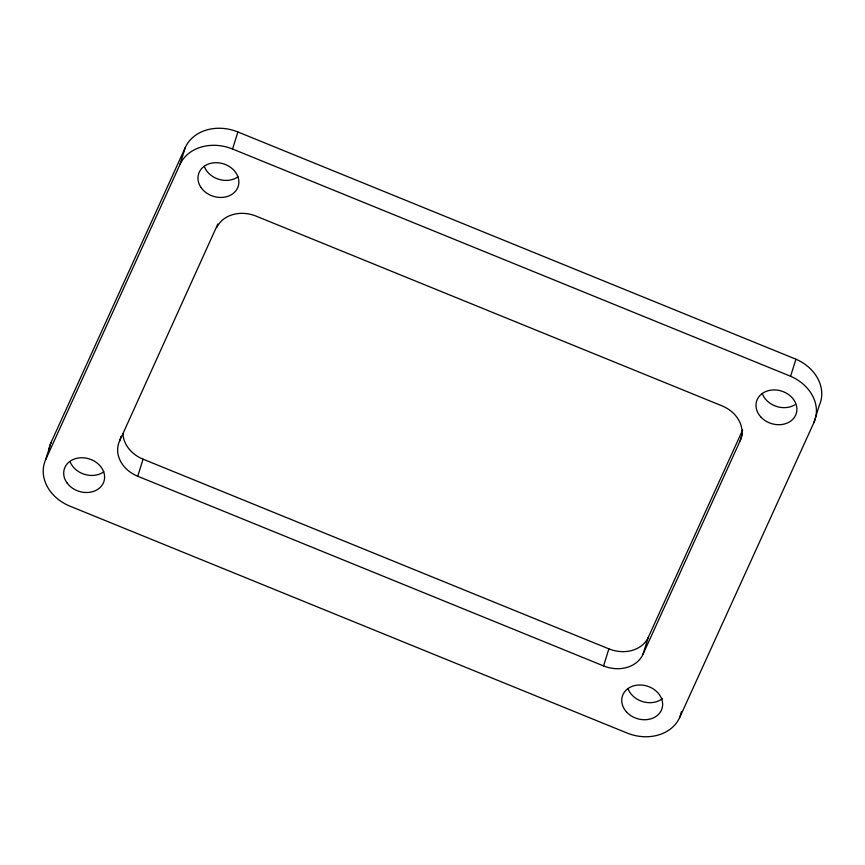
<?xml version="1.0" encoding="UTF-8"?>
<svg xmlns="http://www.w3.org/2000/svg" width="865" height="865" viewBox="0 0 865 865"><rect width="100%" height="100%" fill="white"/><g stroke="black" fill="none" stroke-linecap="round" stroke-linejoin="round"><path stroke-width="1.3" d="M45.737 459.477L51.078 442.426L185.348 147.374A41.552 34.038 17.4 0 1 237.897 131.967L795.93 359.202A41.563 34.049 17.4 0 1 819.252 405.512L813.911 422.563L679.641 717.615A41.563 34.049 17.4 0 1 628.055 733.423L70.022 506.187A41.552 34.038 17.4 0 1 45.737 459.477L179.996 164.437L185.348 147.374M742.419 433.527L740.137 440.836L642.965 654.362A31.162 25.528 17.4 0 1 603.554 665.92L137.73 476.237A31.162 25.528 17.4 0 1 119.511 441.204L121.035 436.338M179.996 164.437A41.552 34.038 17.4 0 1 232.555 149.018L237.897 131.967M137.73 476.237L143.071 459.174A31.162 25.528 17.4 0 1 122.992 433.96M119.511 441.204L217.818 224.035M603.554 665.92L608.895 648.869A31.162 25.528 17.4 0 0 648.307 637.3L742.689 429.916M642.965 654.362L648.307 637.3M679.641 717.615L681.555 711.517M813.911 422.563A41.563 34.049 17.4 0 0 790.588 376.253L795.93 359.202M232.555 149.018L790.588 376.253M143.071 459.174L608.895 648.869M794.903 404.798A20.771 17.019 17.4 0 1 762.26 393.499M237.918 176.871A20.771 17.019 17.4 0 1 204.237 166.318M48.732 451A41.552 34.038 17.4 0 1 51.078 442.426M103.854 471.771A20.771 17.019 17.4 0 1 70.065 461.596M662.568 698.477A20.771 17.019 17.4 0 1 627.99 688.551M740.137 440.836A31.162 25.528 17.4 0 0 721.918 405.815L256.094 216.12A31.162 25.528 17.4 0 0 216.683 227.69M626.465 711.895A20.771 17.019 17.4 0 0 661.39 710.187A20.771 17.019 17.4 0 0 638.705 685.004A20.771 17.019 17.4 0 0 626.465 711.895M67.038 482.94A20.771 17.019 17.4 0 0 102.427 484.67A20.771 17.019 17.4 0 0 82.986 457.769A20.771 17.019 17.4 0 0 67.038 482.94M201.156 187.683A20.771 17.019 17.4 0 0 236.567 189.813A20.771 17.019 17.4 0 0 217.537 162.739A20.771 17.019 17.4 0 0 201.156 187.683M760.724 416.854A20.771 17.019 17.4 0 0 795.659 415.135A20.771 17.019 17.4 0 0 772.964 389.953A20.771 17.019 17.4 0 0 760.724 416.854"/></g></svg>
